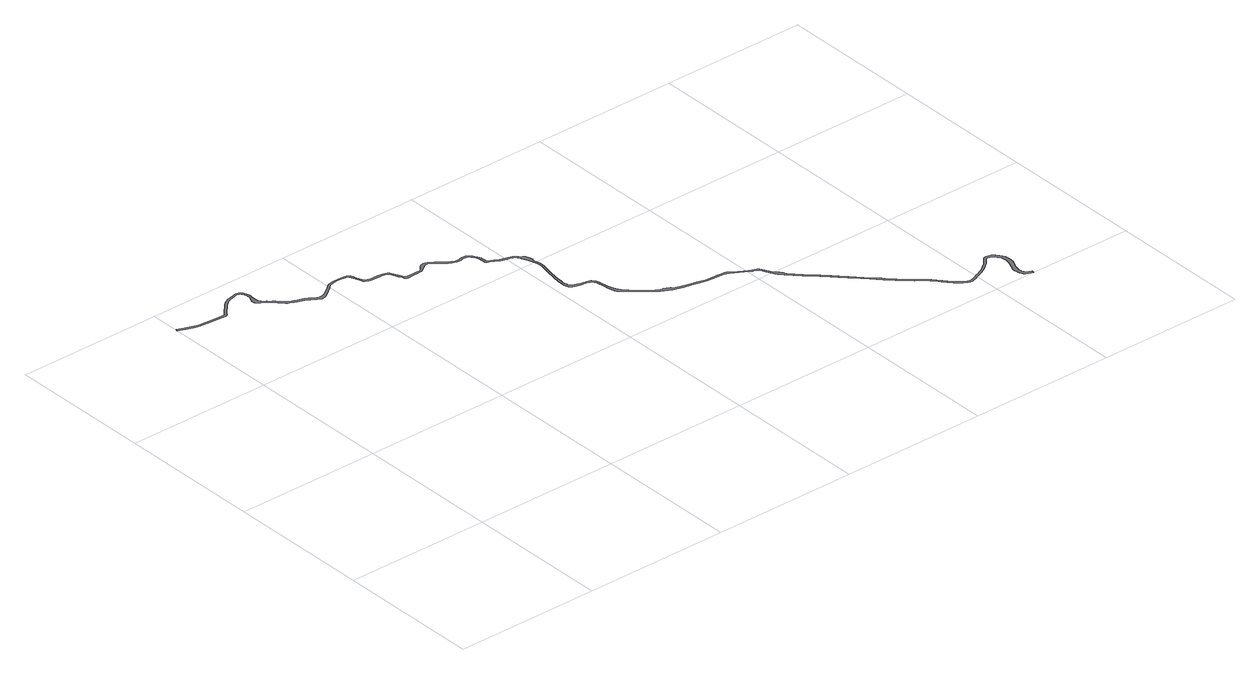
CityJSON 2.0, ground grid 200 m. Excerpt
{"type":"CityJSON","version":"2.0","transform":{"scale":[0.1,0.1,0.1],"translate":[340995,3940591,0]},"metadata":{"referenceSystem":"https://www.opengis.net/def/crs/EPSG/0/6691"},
"CityObjects":{
"road1":{"type":"Road","attributes":{"function":"3","RoadStructureAttribute.sectionType":"1"},"geometry":[{"type":"MultiSurface","lod":"1","boundaries":[[[0,1,2,3,4,5,6,7,8,9,10,11,12,13,14,15,16,17,18,19,20,21,22,23,24,25,26,27,28,29,30,31,32,33,34,35,36,37,38,39,40,41,42,43,44,45,46,47,48,49,50,51,52,53,54,55,56,57,58,59,60,61,62,63,64,65,66,67,68,69,70,71,72,73,74,75,76,77,78,79,80,81,82,83,84,85,86,87,88,89,90,91,92,93,94,95,96,97,98,99,100,101,102,103,104,105,106,107,108,109,110,111,112,113,114,115,116,117,118,119,120,121,122,123,124,125,126,127,128,129,130,131,132,133,134,135,136,137,138,139,140,141,142,143,144,145,146,147,148,149,150,151,152,153,154,155,156,157,158,159,160,161,162,163,164,165,166,167,168,169,170,171,172,173,174,175,176,177,178,179,180,181,182,183,184,185,186,187,188,189,190,191,192,193,194,195,196,197,198,199,200,201,202,203,204,205,206,207,208,209,210,211,212,213,214,215,216,217,218,219,220,221,222,223,224,225,226,227,228,229,230,231,232,233,234,235,236,237,238,239,240,241,242,243,244,245,246,247,248,249,250,251,252,253,254,255,256,257,258,259,260,261,262,263,264,265,266,267,268,269,270,271,272,273,274,275,276,277,278,279,280,281,282,283,284,285,286,287,288,289,290,291,292,293,294,295,296,297,298,299,300,301,302,303,304,305,306,307,308,309,310,311,312,313,314,315,316,317,318,319,320,321,322,323,324,325,326,327,328,329,330,331,332,333,334,335,336,337,338,339,340,341,342,343,344,345,346,347,348,349,350,351,352,353,354,355,356,357,358,359,360,361,362,363,364,365,366,367,368,369,370,371,372,373,374,375,376,377,378,379,380,381,382,383,384,385,386,387,388,389,390,391,392,393,394,395,396,397,398,399,400,401,402,403,404,405,406,407,408,409,410,411,412,413,414,415,416,417,418,419,420,421,422,423,424,425,426,427,428,429,430,431,432,433,434,435,436,437,438,439,440,441,442,443,444,445,446,447,448,449,450,451,452,453,454,455,456,457,458,459,460,461,462,463,464,465,466,467,468,469,470,471,472,473,474,475,476,477,478,479,480,481,482,483,484,485,486,487,488,489,490,491,492,493,494,495,496,497,498,499,500,501,502,503,504,505,506,507,508,509,510,511,512,513,514,515,516,517,518,519,520,521,522,523,524,525,526,527,528,529,530,531,532,533,534,535,536,537,538,539,540,541,542,543,544,545,546,547,548,549,550,551,552,553,554,555,556,557,558,559,560,561,562,563,564,565,566,567,568,569,570,571,572,573,574,575,576,577,578,579,580,581,582,583,584,585,586,587,588,589,590,591,592,593,594,595,596,597,598,599,600,601,602,603,604,605,606,607,608,609,610,611,612]]]}]}
},
"vertices":[
[7,5584,0],[71,5553,0],[104,5540,0],[136,5528,0],[166,5519,0],[197,5508,0],[222,5501,0],[241,5495,0],[261,5491,0],[289,5484,0],[321,5478,0],[650,5453,0],[667,5456,0],[681,5464,0],[709,5499,0],[828,5629,0],[875,5672,0],[878,5674,0],[886,5679,0],[937,5701,0],[1022,5723,0],[1036,5727,0],[1061,5731,0],[1076,5730,0],[1093,5723,0],[1108,5713,0],[1117,5704,0],[1127,5689,0],[1134,5671,0],[1141,5651,0],[1143,5632,0],[1143,5624,0],[1143,5599,0],[1139,5588,0],[1127,5566,0],[1112,5528,0],[1106,5510,0],[1104,5495,0],[1104,5477,0],[1108,5463,0],[1117,5452,0],[1162,5415,0],[1179,5405,0],[1200,5391,0],[1220,5375,0],[1250,5348,0],[1276,5327,0],[1299,5303,0],[1320,5282,0],[1345,5252,0],[1365,5232,0],[1383,5211,0],[1400,5198,0],[1422,5185,0],[1471,5163,0],[1507,5150,0],[1534,5139,0],[1563,5130,0],[1594,5119,0],[1617,5108,0],[1637,5097,0],[1657,5081,0],[1682,5065,0],[1723,5038,0],[1754,5022,0],[1775,5013,0],[1791,5012,0],[1821,5017,0],[1850,5029,0],[1874,5042,0],[1933,5085,0],[1997,5137,0],[2025,5163,0],[2051,5177,0],[2062,5182,0],[2083,5188,0],[2110,5194,0],[2148,5199,0],[2213,5200,0],[2285,5192,0],[2301,5190,0],[2315,5184,0],[2322,5178,0],[2335,5162,0],[2343,5140,0],[2353,5114,0],[2384,5025,0],[2399,4992,0],[2415,4975,0],[2436,4963,0],[2455,4957,0],[2479,4951,0],[2612,4943,0],[2640,4941,0],[2682,4936,0],[2697,4932,0],[2719,4918,0],[2728,4911,0],[2736,4901,0],[2749,4877,0],[2783,4796,0],[2807,4751,0],[2815,4727,0],[2824,4711,0],[2837,4704,0],[2860,4702,0],[2936,4711,0],[3001,4709,0],[3044,4709,0],[3069,4715,0],[3095,4727,0],[3153,4770,0],[3183,4789,0],[3200,4793,0],[3212,4792,0],[3227,4787,0],[3274,4765,0],[3302,4745,0],[3332,4722,0],[3359,4697,0],[3368,4688,0],[3377,4680,0],[3384,4675,0],[3402,4662,0],[3422,4647,0],[3445,4633,0],[3465,4622,0],[3487,4614,0],[3521,4601,0],[3529,4600,0],[3546,4596,0],[3563,4595,0],[3582,4597,0],[3607,4602,0],[3632,4606,0],[3653,4608,0],[3676,4604,0],[3692,4597,0],[3706,4586,0],[3721,4567,0],[3736,4546,0],[3750,4520,0],[3759,4497,0],[3765,4476,0],[3766,4452,0],[3767,4420,0],[3768,4394,0],[3770,4380,0],[3777,4370,0],[3792,4361,0],[3835,4343,0],[3868,4323,0],[3904,4303,0],[3931,4289,0],[3959,4277,0],[3985,4269,0],[4013,4261,0],[4043,4253,0],[4068,4247,0],[4089,4238,0],[4108,4228,0],[4121,4218,0],[4129,4206,0],[4140,4188,0],[4154,4157,0],[4175,4104,0],[4192,4055,0],[4204,4018,0],[4216,3979,0],[4225,3946,0],[4228,3909,0],[4225,3870,0],[4215,3820,0],[4198,3744,0],[4190,3711,0],[4171,3605,0],[4164,3549,0],[4160,3514,0],[4157,3483,0],[4154,3448,0],[4153,3412,0],[4155,3383,0],[4156,3357,0],[4163,3336,0],[4171,3322,0],[4186,3305,0],[4208,3293,0],[4239,3279,0],[4312,3258,0],[4367,3250,0],[4412,3242,0],[4430,3237,0],[4445,3228,0],[4457,3216,0],[4469,3198,0],[4482,3167,0],[4504,3038,0],[4509,3011,0],[4521,2935,0],[4530,2898,0],[4541,2874,0],[4566,2847,0],[4627,2795,0],[4644,2780,0],[4772,2671,0],[4891,2577,0],[4931,2546,0],[4972,2518,0],[5015,2495,0],[5066,2474,0],[5114,2460,0],[5202,2435,0],[5308,2412,0],[5385,2392,0],[5505,2363,0],[5637,2350,0],[5715,2346,0],[5746,2342,0],[5775,2330,0],[5810,2315,0],[5860,2286,0],[6019,2195,0],[6056,2174,0],[6070,2168,0],[6092,2162,0],[6111,2152,0],[6125,2139,0],[6139,2123,0],[6150,2100,0],[6157,2086,0],[6196,2008,0],[6222,1958,0],[6241,1929,0],[6255,1911,0],[6296,1871,0],[6441,1717,0],[6592,1573,0],[6681,1482,0],[6745,1415,0],[6820,1331,0],[6930,1218,0],[6945,1203,0],[7115,1024,0],[7217,922,0],[7381,769,0],[7479,691,0],[7527,648,0],[7540,633,0],[7567,603,0],[7609,548,0],[7650,497,0],[7682,461,0],[7706,437,0],[7761,390,0],[7789,368,0],[7821,343,0],[7841,331,0],[7865,320,0],[7887,317,0],[7907,320,0],[7929,327,0],[7957,336,0],[7988,350,0],[8033,368,0],[8074,385,0],[8106,399,0],[8135,411,0],[8168,431,0],[8198,452,0],[8232,480,0],[8266,507,0],[8294,537,0],[8316,565,0],[8338,586,0],[8355,596,0],[8372,600,0],[8397,593,0],[8420,579,0],[8439,563,0],[8468,531,0],[8491,503,0],[8500,477,0],[8503,441,0],[8503,405,0],[8493,359,0],[8454,273,0],[8433,214,0],[8429,182,0],[8429,169,0],[8431,145,0],[8436,121,0],[8440,97,0],[8452,69,0],[8462,51,0],[8478,36,0],[8509,22,0],[8536,13,0],[8576,1,0],[8587,38,0],[8548,49,0],[8528,61,0],[8507,77,0],[8499,89,0],[8487,109,0],[8483,130,0],[8480,152,0],[8482,175,0],[8487,202,0],[8505,252,0],[8545,342,0],[8558,398,0],[8558,443,0],[8547,491,0],[8532,523,0],[8509,556,0],[8479,588,0],[8472,595,0],[8444,617,0],[8407,630,0],[8375,635,0],[8342,630,0],[8320,616,0],[8294,586,0],[8271,556,0],[8246,529,0],[8213,503,0],[8180,476,0],[8152,456,0],[8122,438,0],[8095,427,0],[8062,413,0],[8021,396,0],[7976,377,0],[7946,364,0],[7900,349,0],[7887,347,0],[7873,349,0],[7855,358,0],[7836,369,0],[7779,414,0],[7726,459,0],[7704,482,0],[7673,517,0],[7633,567,0],[7590,622,0],[7548,670,0],[7498,714,0],[7399,792,0],[7238,944,0],[7171,1009,0],[7145,1042,0],[7116,1073,0],[7078,1111,0],[6967,1224,0],[6842,1352,0],[6767,1435,0],[6703,1503,0],[6614,1595,0],[6463,1739,0],[6328,1886,0],[6316,1908,0],[6310,1926,0],[6292,1945,0],[6281,1958,0],[6263,1982,0],[6247,1990,0],[6232,2002,0],[6179,2108,0],[6176,2114,0],[6164,2139,0],[6147,2160,0],[6128,2177,0],[6103,2190,0],[6080,2197,0],[6069,2201,0],[6034,2221,0],[5925,2284,0],[5875,2312,0],[5854,2330,0],[5836,2346,0],[5811,2363,0],[5788,2370,0],[5753,2371,0],[5718,2376,0],[5688,2378,0],[5639,2380,0],[5510,2392,0],[5392,2421,0],[5315,2441,0],[5210,2465,0],[5125,2490,0],[5094,2502,0],[5086,2530,0],[5040,2549,0],[5003,2569,0],[4993,2569,0],[4961,2571,0],[4914,2602,0],[4792,2695,0],[4665,2814,0],[4655,2824,0],[4603,2878,0],[4580,2908,0],[4566,2938,0],[4552,2985,0],[4536,3043,0],[4513,3176,0],[4497,3213,0],[4482,3236,0],[4465,3253,0],[4443,3267,0],[4419,3273,0],[4373,3283,0],[4325,3293,0],[4290,3305,0],[4257,3316,0],[4237,3326,0],[4220,3339,0],[4206,3351,0],[4199,3362,0],[4192,3383,0],[4189,3412,0],[4186,3445,0],[4187,3480,0],[4188,3490,0],[4190,3511,0],[4194,3545,0],[4201,3600,0],[4220,3705,0],[4228,3744,0],[4244,3814,0],[4254,3865,0],[4258,3909,0],[4255,3952,0],[4245,3987,0],[4232,4028,0],[4232,4044,0],[4239,4059,0],[4248,4068,0],[4249,4074,0],[4231,4125,0],[4214,4168,0],[4209,4177,0],[4201,4181,0],[4197,4182,0],[4188,4184,0],[4178,4188,0],[4167,4202,0],[4154,4223,0],[4142,4239,0],[4124,4253,0],[4102,4265,0],[4078,4275,0],[4051,4283,0],[4021,4290,0],[3993,4298,0],[3970,4305,0],[3944,4316,0],[3918,4329,0],[3889,4346,0],[3884,4349,0],[3849,4369,0],[3813,4387,0],[3806,4393,0],[3802,4401,0],[3797,4421,0],[3796,4453,0],[3795,4481,0],[3787,4507,0],[3777,4532,0],[3761,4562,0],[3745,4584,0],[3739,4593,0],[3728,4607,0],[3708,4622,0],[3685,4633,0],[3654,4638,0],[3628,4636,0],[3601,4632,0],[3577,4627,0],[3562,4625,0],[3550,4626,0],[3538,4628,0],[3530,4630,0],[3497,4642,0],[3478,4650,0],[3460,4659,0],[3439,4672,0],[3420,4686,0],[3397,4703,0],[3376,4722,0],[3369,4728,0],[3351,4744,0],[3319,4769,0],[3290,4790,0],[3267,4807,0],[3250,4816,0],[3223,4826,0],[3197,4831,0],[3170,4827,0],[3145,4817,0],[3121,4802,0],[3100,4777,0],[3085,4754,0],[3074,4745,0],[3057,4738,0],[3036,4735,0],[3012,4736,0],[2980,4738,0],[2953,4739,0],[2900,4742,0],[2875,4744,0],[2851,4754,0],[2835,4769,0],[2809,4810,0],[2776,4890,0],[2761,4917,0],[2749,4931,0],[2738,4942,0],[2709,4959,0],[2688,4965,0],[2644,4970,0],[2614,4973,0],[2483,4980,0],[2463,4986,0],[2448,4990,0],[2434,4998,0],[2425,5009,0],[2420,5018,0],[2412,5036,0],[2381,5125,0],[2371,5151,0],[2361,5176,0],[2356,5184,0],[2344,5200,0],[2328,5212,0],[2307,5217,0],[2287,5220,0],[2212,5223,0],[2146,5223,0],[2111,5218,0],[2078,5212,0],[2055,5207,0],[2041,5201,0],[2011,5184,0],[1979,5160,0],[1916,5111,0],[1860,5074,0],[1839,5067,0],[1814,5060,0],[1793,5059,0],[1766,5062,0],[1748,5068,0],[1709,5090,0],[1686,5108,0],[1666,5125,0],[1641,5140,0],[1616,5151,0],[1592,5159,0],[1563,5169,0],[1536,5179,0],[1499,5193,0],[1451,5214,0],[1435,5224,0],[1422,5231,0],[1404,5244,0],[1388,5258,0],[1369,5276,0],[1317,5331,0],[1295,5350,0],[1270,5370,0],[1240,5397,0],[1220,5413,0],[1191,5443,0],[1174,5462,0],[1169,5478,0],[1164,5511,0],[1168,5555,0],[1174,5607,0],[1174,5619,0],[1173,5638,0],[1171,5658,0],[1164,5676,0],[1153,5702,0],[1142,5719,0],[1121,5739,0],[1106,5749,0],[1104,5749,0],[1085,5756,0],[1068,5758,0],[1047,5757,0],[1038,5755,0],[940,5732,0],[927,5729,0],[872,5706,0],[856,5695,0],[841,5681,0],[807,5650,0],[686,5518,0],[661,5487,0],[657,5485,0],[648,5483,0],[439,5499,0],[325,5508,0],[295,5513,0],[268,5520,0],[249,5524,0],[233,5529,0],[178,5553,0],[148,5565,0],[118,5576,0],[87,5588,0],[19,5616,0]
]}
